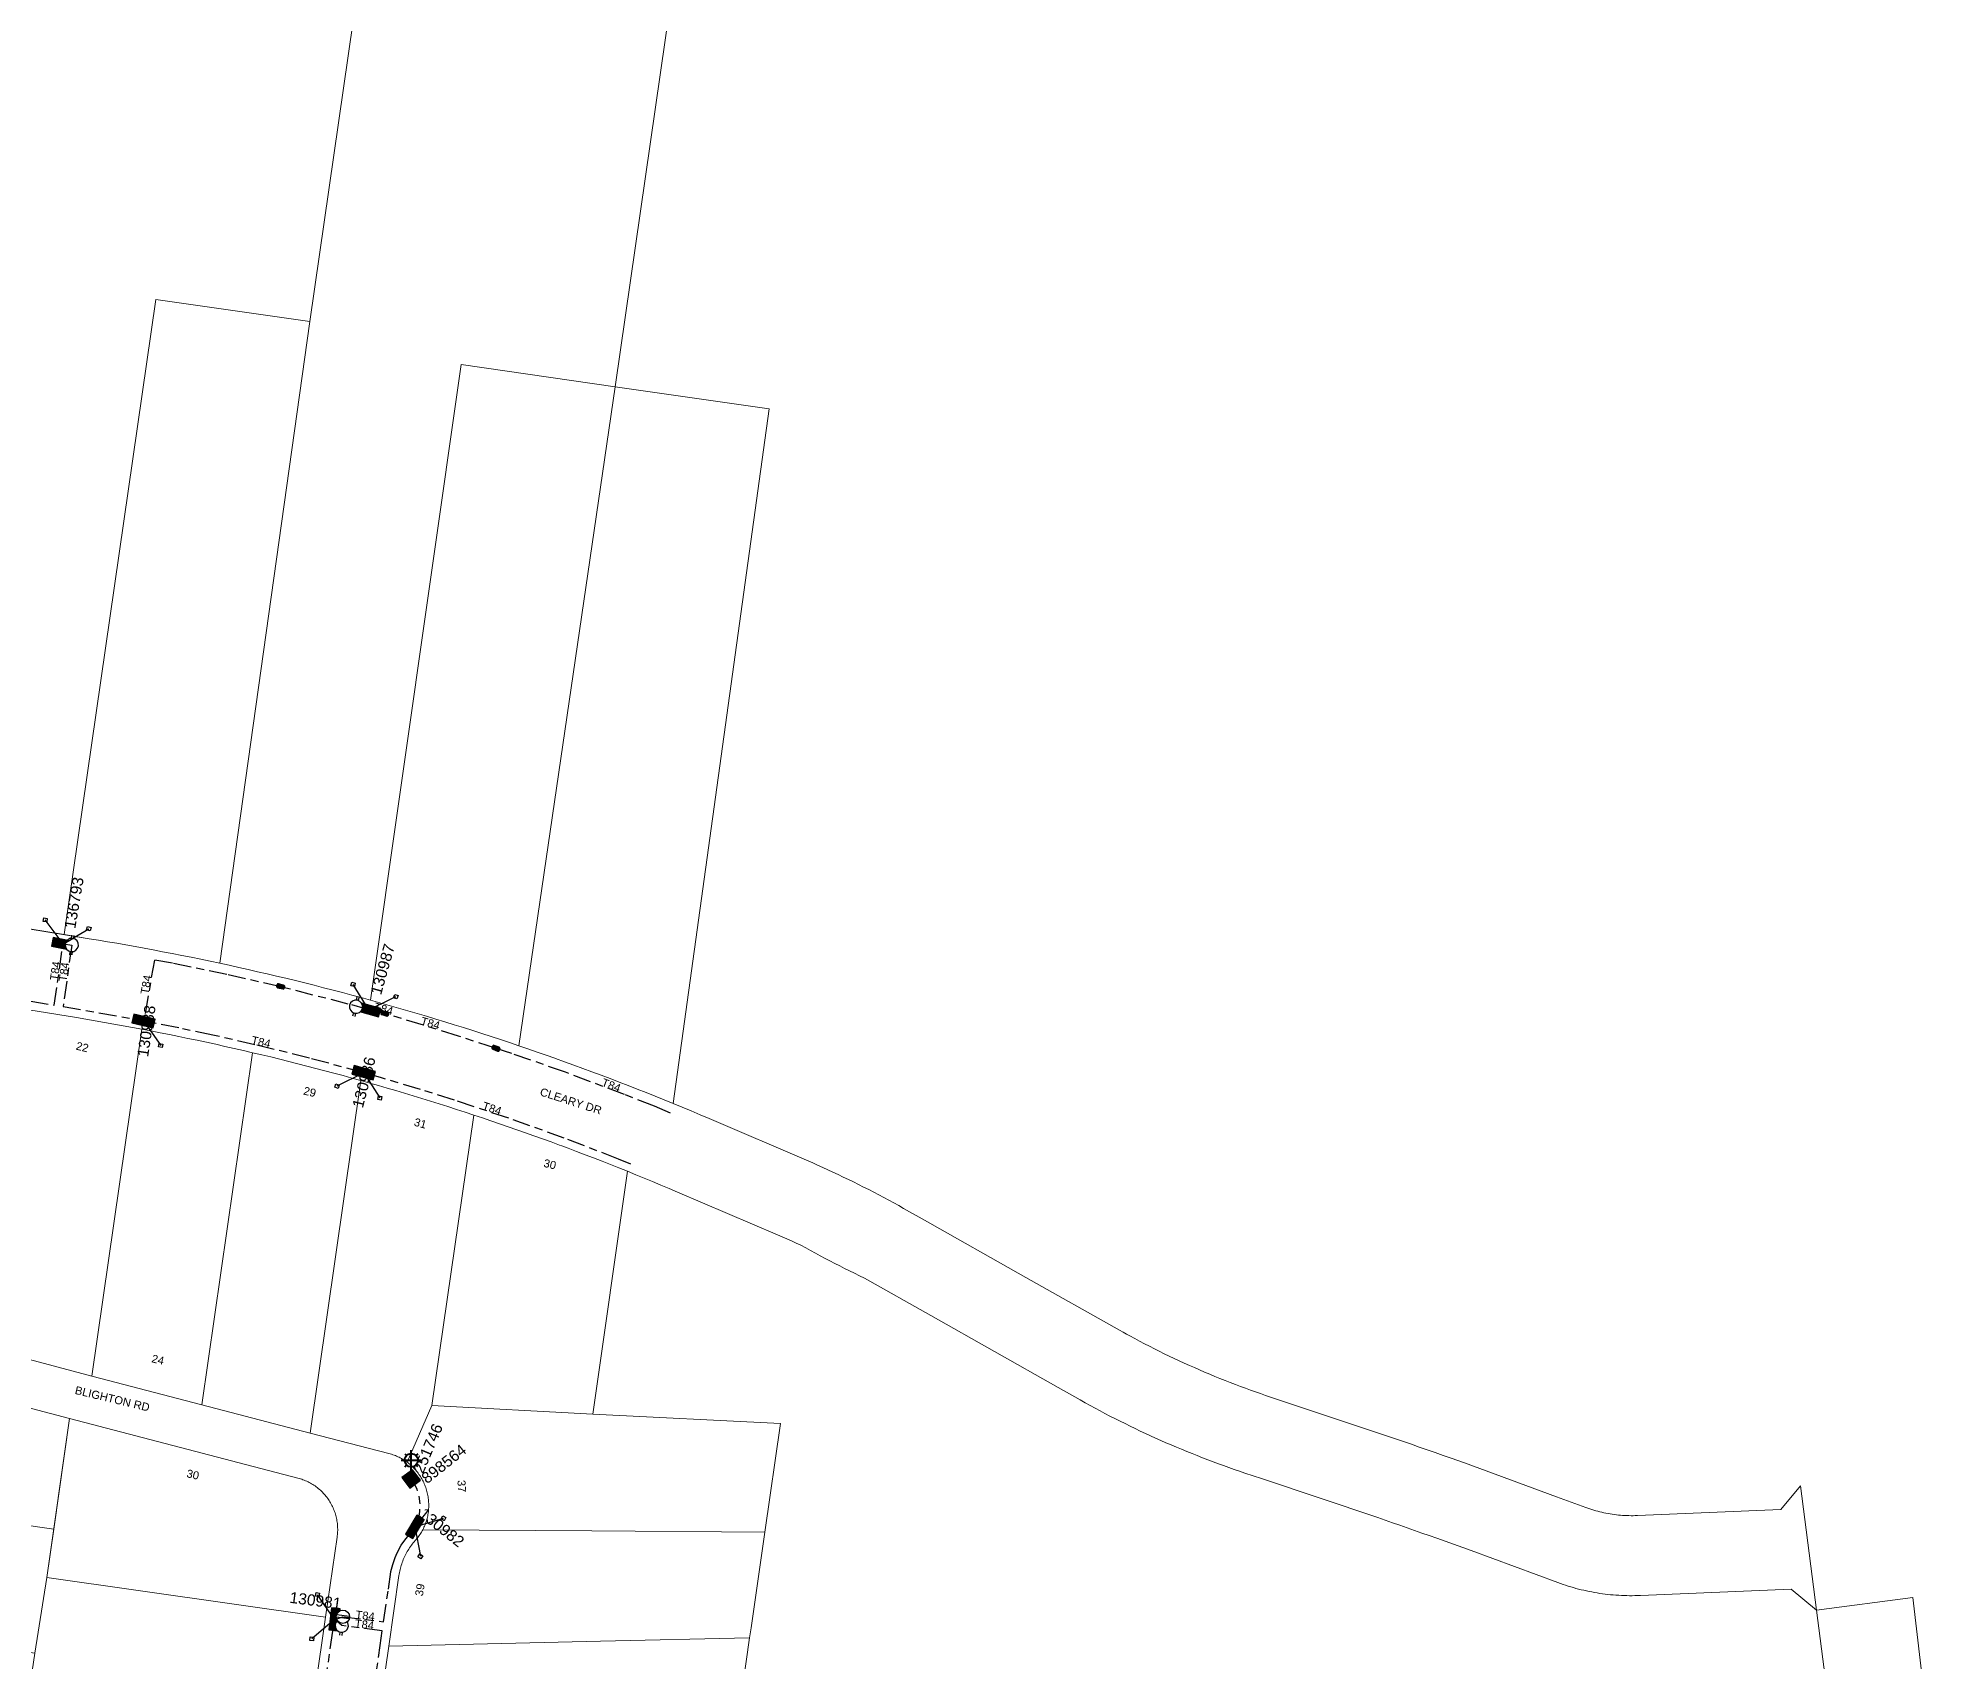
# Model space of a CAD drawing. Header units: metres. Extents: x 300152 to 302458, y 6282738 to 6284604.
# Drawn here: x 302028.2 to 302457.7, y 6283578.6 to 6283943.8 of the extents above; entities that cross this region are included whole.
import ezdxf
from ezdxf.enums import TextEntityAlignment as Align

# ---------------------------------------------------------------- set-up
doc = ezdxf.new("R2010")
doc.units = ezdxf.units.M
doc.linetypes.add('Cable Exist UG', pattern=[8.2, 4, -1.2, 1.8, -1.2])
doc.layers.get('0').update_dxf_attribs({"color": 6})
doc.layers.add('Cadastre Land Parcels_SP_EXT', color=9, linetype='Continuous', lineweight=5)
doc.layers.add('Cadastre Roads_SP_EXT', color=9, linetype='Continuous', lineweight=5)
for name, color, linetype in [('Equip_LV_EXT', 7, 'Continuous'), ('Equip_SP_SL_EXT', 7, 'Continuous'), ('Mains_LV_EXT', 7, 'Continuous'), ('Mains_LV_SL_EXT', 7, 'Continuous'), ('Services_SP_EXT', 7, 'Continuous'), ('SupportsUG_SP_LV_EXT', 7, 'Continuous'), ('SupportsUG_SP_LV_SL_EXT', 7, 'Continuous')]:
    doc.layers.add(name, color=color, linetype=linetype)
doc.styles.add('COLUMN_LABEL', font='arial.ttf')
doc.styles.add('iecARIAL', font='arial.ttf', dxfattribs={"height": 2})
doc.styles.add('POLE_LABEL', font='arial.ttf')
doc.styles.get("Standard").update_dxf_attribs({"font": 'arial.ttf'})

# ---------------------------------------------------------------- blocks, each defined once
blk = doc.blocks.new('COLUMN_EXT')
blk.add_hatch(color=256).paths.add_polyline_path([(-1.49, 1.48), (-1.49, -1.49), (1.48, -1.49), (1.48, 1.48)])
blk.add_lwpolyline([(-1.49, -1.49), (1.48, -1.49), (1.48, 1.48), (-1.49, 1.48)], close=True)
for tag, height, style, flags, p in [('STRUCTURE_PLANT_NUMBER', 0.2, 'POLE_LABEL', 9, (1.81, 0.03)), ('ASSET_NUM', 2.5, 'COLUMN_LABEL', 8, (2, 2)), ('STREET_CODE', 0.2, 'COLUMN_LABEL', 9, (1.81, -0.2))]:
    blk.add_attdef(tag, text='', height=height, dxfattribs=dict(style=style, flags=flags)).set_placement(p, align=Align.MIDDLE_LEFT)
at = {"flags": 1}
blk.add_attdef('Z', (1.81, -2.35), '', height=0.2, dxfattribs=at)
at = {"flags": 9}
for tag, p in [('COLUMN_TYPE', (1.81, -0.4)), ('OWNED_BY', (1.81, -0.6)), ('STATE', (1.81, -0.8)), ('USAGE', (1.81, -1)), ('STREETNAME', (1.81, -1.6)), ('SUBURB', (1.81, -1.8)), ('LEGEND', (1.81, -1.2)), ('LOCATION', (1.81, -1.4)), ('NOTES', (1.81, -2))]:
    blk.add_attdef(tag, text='', height=0.2, dxfattribs=at).set_placement(p, align=Align.MIDDLE_LEFT)
blk = doc.blocks.new('PILLAR_EXT')
blk.add_hatch(color=256).paths.add_polyline_path([(-2.475, 0.99), (-2.475, -0.99), (2.475, -0.99), (2.475, 0.99)])
blk.add_lwpolyline([(-2.475, -0.99), (2.475, -0.99), (2.475, 0.99), (-2.475, 0.99)], close=True)
at = {"style": 'iecARIAL', "flags": 8}
blk.add_attdef('ASSET_NUM', (1.5, 3.5), '', height=2.5, dxfattribs=at)
for tag, p, flags in [('OWNED_BY', (0, -0.2), 9), ('STATE', (0, -0.4), 9), ('SUPPORT_TYPE', (0, -0.6), 9), ('STREETNAME', (0, -1.8), 9), ('SUBURB', (0, -2), 1), ('USAGE', (0, -0.8), 9), ('LEGEND', (0, -1), 9), ('LOCATION', (0, -1.2), 9), ('NOTES', (0, -1.4), 9), ('PARENT', (0, -1.6), 9)]:
    blk.add_attdef(tag, p, '', height=0.2, dxfattribs=dict(flags=flags))
blk = doc.blocks.new('SL_LANTERN_EXT')
at = {"lineweight": 40}
for p, q in [((-1.46, 5.68), (-1.06, 5.28)), ((0, 1.97), (0, 6.47)), ((1.46, 5.68), (1.06, 5.28)), ((-2.25, 4.22), (2.25, 4.22)), ((-1.46, 2.76), (-1.06, 3.16)), ((0, 0), (0, 2.72)), ((1.46, 2.76), (1.06, 3.16))]:
    blk.add_line(p, q, dxfattribs=at)
blk.add_circle((0, 4.22), 1.5, dxfattribs=at)
at = {"style": 'iecARIAL', "flags": 8}
blk.add_attdef('ASSET_NUM', (1.5, 1.5), '', height=2.5, dxfattribs=at)
for tag, p, height, flags in [('OPERATING_VOLTAGE', (0.98, -1.65), 0.2, 9), ('ORIENTATION', (0.98, -1.85), 0.2, 9), ('OWNED_BY', (0.98, -2.05), 0.2, 9), ('STATE', (0.98, -2.25), 0.2, 9), ('CONSTRUCTED_VOLTAGE', (0.98, -0.65), 0.2, 9), ('CONTROL_TYPE', (0.98, -0.85), 0.2, 9), ('LANTERN_PURPOSE', (0.98, -1.05), 0.2, 9), ('LANTERN_TYPE', (0.98, -1.25), 0.2, 9), ('NO_PHASES', (0.98, -1.45), 0.2, 9), ('USAGE', (0.98, -2.45), 0.2, 9), ('CEXIST', (0.98, -2.65), 0.2, 9), ('CNEW', (0.98, -2.85), 0.2, 9), ('CNUMBER', (0.98, -3.05), 0.2, 9), ('CREMOVE', (0.98, -3.25), 0.2, 9), ('CREPLACE', (0.98, -3.45), 0.2, 9), ('LKINGHEIGHT', (0.98, -3.65), 0.2, 9), ('LBRACKET', (0.98, -3.85), 0.2, 9), ('LBRACKETVOCAB', (0.98, -4.05), 0.2, 9), ('LCATEGORY', (0.98, -4.25), 0.2, 9), ('LCHARGE1', (0.98, -4.45), 0.2, 9), ('LNUMBER', (2.18, -3.25), 2.5, 8), ('LCHARGE1PERCENT', (0.98, -4.65), 0.2, 9), ('LCHARGE2', (0.98, -4.85), 0.2, 9), ('LCHARGE2PERCENT', (0.98, -5.05), 0.2, 9), ('LCHARGE3', (0.98, -5.25), 0.2, 9), ('LCHARGE3PERCENT', (0.98, -5.45), 0.2, 9), ('LEXIST', (0.98, -5.65), 0.2, 9), ('LLAMP', (0.98, -5.85), 0.2, 9), ('LLAMPVOCAB', (0.98, -6.05), 0.2, 9), ('LMAST', (0.98, -6.25), 0.2, 9), ('LMASTVOCAB', (0.98, -6.45), 0.2, 9), ('LNEW', (0.98, -6.65), 0.2, 9), ('LANTNUMBER', (0.98, -6.85), 0.2, 9), ('LOUTREACH', (0.98, -7.25), 0.2, 9), ('LOUTREACHVOCAB', (0.98, -7.45), 0.2, 9), ('LRATECODE', (0.98, -7.65), 0.2, 9), ('LREMOVE', (0.98, -7.85), 0.2, 9), ('LREPLACE', (0.98, -8.05), 0.2, 9), ('LTYPE', (0.98, -8.25), 0.2, 9), ('LTYPEVOCAB', (0.98, -8.45), 0.2, 9), ('LEGEND', (0.98, -8.65), 0.2, 9), ('STREETNAME', (0.98, -9.25), 0.2, 9), ('SUBURB', (0.98, -9.45), 0.2, 1), ('LOCATION', (0.98, -8.85), 0.2, 9), ('NOTES', (0.98, -9.05), 0.2, 9)]:
    blk.add_attdef(tag, p, '', height=height, dxfattribs=dict(flags=flags))
blk = doc.blocks.new('CCP_EXT')
blk.add_wipeout([(0, 0.57), (0.57, 0), (0, -0.57), (-0.57, 0)])
blk.add_lwpolyline([(-0.57, 0), (0, 0.57), (0.57, 0), (0, -0.57), (-0.57, 0)])
at = {"flags": 1}
blk.add_attdef('Z', (0, 0), '', height=0.2, dxfattribs=at)
at = {"flags": 9}
for tag, p in [('CCP_TYPE', (0, 0)), ('CONSTRUCTED_VOLTAGE', (0, -0.2)), ('OPERATING_VOLTAGE', (0, -0.6)), ('ORIENTATION', (0, -0.8)), ('OWNED_BY', (0, -1)), ('STATE', (0, -1.8)), ('NO_PHASES', (0, -0.4)), ('USAGE', (0, -1.2)), ('LEGEND', (0, -1.4)), ('LIFE_SUPPORT', (0, -1.6)), ('NOTES', (0, -2))]:
    blk.add_attdef(tag, text='', height=0.2, dxfattribs=at).set_placement(p, align=Align.MIDDLE_LEFT)
blk = doc.blocks.new('LV_STJ_EXT')
h = blk.add_hatch(color=256)
edge = h.paths.add_edge_path()
edge.add_ellipse((-0.59, 0.13), major_axis=(0.226, 0.226), ratio=1, start_angle=45, end_angle=135)
edge.add_line((-0.91, 0.13), (-0.91, -0.13))
edge.add_ellipse((-0.59, -0.13), major_axis=(0.226, 0.226), ratio=1, start_angle=135, end_angle=225)
edge.add_line((-0.59, -0.45), (0.59, -0.45))
edge.add_ellipse((0.59, -0.13), major_axis=(-0.226, 0.226), ratio=1, start_angle=135, end_angle=225)
edge.add_line((0.91, -0.13), (0.91, 0.13))
edge.add_ellipse((0.59, 0.13), major_axis=(-0.226, 0.226), ratio=1, start_angle=225, end_angle=315)
edge.add_line((0.59, 0.45), (-0.59, 0.45))
blk.add_lwpolyline([(-0.91, 0.13), (-0.91, -0.13, 0.414214), (-0.59, -0.45), (0.59, -0.45, 0.414214), (0.91, -0.13), (0.91, 0.13, 0.414214), (0.59, 0.45), (-0.59, 0.45, 0.414214)], format="xyb", close=True)
at = {"flags": 1}
blk.add_attdef('Z', (0, 0), '', height=0.2, dxfattribs=at)
at = {"flags": 9}
for tag, p in [('ORIENTATION', (0, 0)), ('USAGE', (0, -0.2)), ('LEGEND', (0, -0.4)), ('NOTES', (0, -0.6))]:
    blk.add_attdef(tag, text='', height=0.2, dxfattribs=at).set_placement(p, align=Align.MIDDLE_LEFT)
blk = doc.blocks.new('LV_UG_LINKS_OPEN_EXT')
for p, q in [((-0.25, 1.47), (-0.25, 2.22)), ((0.25, 1.47), (0.25, 2.22)), ((-0.25, -1.47), (-0.25, -2.22)), ((0.25, -1.47), (0.25, -2.22))]:
    blk.add_line(p, q)
at = {"flags": 9}
for tag, p in [('ACTUAL_STATUS', (0, 0)), ('CONSTRUCTED_VOLTAGE', (0, -0.2)), ('OPERATING_VOLTAGE', (0, -0.6)), ('ORIENTATION', (0, -0.8)), ('STATE', (0, -1)), ('SWITCH_TYPE', (0, -1.2)), ('NO_PHASES', (0, -0.4)), ('USAGE', (0, -1.4)), ('NOTES', (0, -1.6))]:
    blk.add_attdef(tag, text='', height=0.2, dxfattribs=at).set_placement(p, align=Align.MIDDLE_LEFT)
at = {"flags": 1}
blk.add_attdef('Z', (0, 0), '', height=0.2, dxfattribs=at)
blk.add_wipeout([(-0.25, 1.47), (-0.43, 1.43), (-0.61, 1.36), (-0.77, 1.28), (-0.93, 1.17), (-1.07, 1.05), (-1.19, 0.9), (-1.29, 0.75), (-1.38, 0.58), (-1.44, 0.4), (-1.48, 0.22), (-1.49, 0.03), (-1.49, -0.16), (-1.45, -0.34), (-1.4, -0.52), (-1.32, -0.69), (-1.23, -0.85), (-1.11, -1), (-0.98, -1.13), (-0.83, -1.24), (-0.66, -1.34), (-0.49, -1.41), (-0.31, -1.46), (-0.13, -1.49), (0.06, -1.49), (0.25, -1.47), (0.43, -1.43), (0.61, -1.36), (0.77, -1.28), (0.93, -1.17), (1.07, -1.05), (1.19, -0.9), (1.29, -0.75), (1.38, -0.58), (1.44, -0.4), (1.48, -0.22), (1.49, -0.03), (1.49, 0.16), (1.45, 0.34), (1.4, 0.52), (1.32, 0.69), (1.23, 0.85), (1.11, 1), (0.98, 1.13), (0.83, 1.24), (0.66, 1.34), (0.49, 1.41), (0.31, 1.46), (0.13, 1.49), (-0.06, 1.49)])
blk.add_lwpolyline([(0, -1.49, 1), (0, 1.49, 1)], format="xyb", close=True)
blk = doc.blocks.new('LV_UG_LINKS_CLOSED_EXT')
blk.add_wipeout([(-1.06, 1.06), (-1.18, 0.92), (-1.29, 0.76), (-1.37, 0.59), (-1.43, 0.42), (-1.48, 0.23), (-1.49, 0.05), (-1.49, -0.14), (-1.46, -0.33), (-1.41, -0.51), (-1.33, -0.68), (-1.24, -0.84), (-1.12, -0.99), (-0.99, -1.12), (-0.84, -1.24), (-0.68, -1.33), (-0.51, -1.41), (-0.33, -1.46), (-0.14, -1.49), (0.05, -1.49), (0.23, -1.48), (0.42, -1.43), (0.59, -1.37), (0.76, -1.29), (0.92, -1.18), (1.06, -1.06), (1.18, -0.92), (1.29, -0.76), (1.37, -0.59), (1.43, -0.42), (1.48, -0.23), (1.49, -0.05), (1.49, 0.14), (1.46, 0.33), (1.41, 0.51), (1.33, 0.68), (1.24, 0.84), (1.12, 0.99), (0.99, 1.12), (0.84, 1.24), (0.68, 1.33), (0.51, 1.41), (0.33, 1.46), (0.14, 1.49), (-0.05, 1.49), (-0.23, 1.48), (-0.42, 1.43), (-0.59, 1.37), (-0.76, 1.29), (-0.92, 1.18)])
for p, q in [((-0.25, -1.48), (-0.25, 1.48)), ((0.25, -1.48), (0.25, 1.48))]:
    blk.add_line(p, q)
blk.add_circle((0, 0), 1.5)
at = {"flags": 9}
for tag, p in [('ACTUAL_STATUS', (0, 0)), ('CONSTRUCTED_VOLTAGE', (0, -0.2)), ('OPERATING_VOLTAGE', (0, -0.6)), ('ORIENTATION', (0, -0.8)), ('STATE', (0, -1)), ('SWITCH_TYPE', (0, -1.2)), ('NO_PHASES', (0, -0.4)), ('USAGE', (0, -1.4)), ('NOTES', (0, -1.6))]:
    blk.add_attdef(tag, text='', height=0.2, dxfattribs=at).set_placement(p, align=Align.MIDDLE_LEFT)
at = {"flags": 1}
blk.add_attdef('Z', (0, 0), '', height=0.2, dxfattribs=at)

msp = doc.modelspace()

# ---------------------------------------------------------------- linework, layer by layer
at = {"layer": 'Cadastre Land Parcels_SP_EXT', "linetype": 'Continuous'}
for points in [[(302128.27, 6284149.89), (302092.91, 6284155.48), (301998.63, 6284073.24), (302005.66, 6284070.83), (301980.48, 6283895.8), (302015.12, 6283890.8), (301994.61, 6283748.64), (302034.1, 6283742.19), (302054.71, 6283885.09), (302089.36, 6283880.09), (302128.27, 6284149.89)], [(302197.42, 6284138.94), (302128.27, 6284149.89), (302089.36, 6283880.09), (302069.06, 6283735.74), (302071.19, 6283735.28), (302073.33, 6283734.81), (302075.46, 6283734.34), (302077.58, 6283733.85), (302079.71, 6283733.36), (302081.83, 6283732.86), (302083.95, 6283732.36), (302086.07, 6283731.84), (302088.19, 6283731.32), (302090.31, 6283730.79), (302092.42, 6283730.25), (302094.54, 6283729.71), (302096.65, 6283729.15), (302098.75, 6283728.59), (302100.86, 6283728.02), (302102.97, 6283727.45), (302123.33, 6283870.43), (302157.97, 6283865.44), (302197.42, 6284138.94)], [(302089.36, 6283880.09), (302054.71, 6283885.09), (302034.1, 6283742.19), (302039.74, 6283741.27), (302041.8, 6283740.93), (302043.86, 6283740.58), (302045.91, 6283740.23), (302047.97, 6283739.87), (302050.02, 6283739.5), (302052.07, 6283739.12), (302054.09, 6283738.75), (302056.23, 6283738.34), (302058.37, 6283737.93), (302060.52, 6283737.51), (302062.65, 6283737.08), (302064.79, 6283736.64), (302066.93, 6283736.2), (302069.06, 6283735.74), (302089.36, 6283880.09)], [(302157.97, 6283865.44), (302123.33, 6283870.43), (302102.97, 6283727.45), (302105.07, 6283726.86), (302107.17, 6283726.27), (302109.27, 6283725.67), (302111.36, 6283725.07), (302113.45, 6283724.45), (302115.55, 6283723.83), (302117.64, 6283723.2), (302119.72, 6283722.56), (302121.8, 6283721.92), (302123.89, 6283721.27), (302125.97, 6283720.61), (302128.04, 6283719.94), (302130.12, 6283719.26), (302132.19, 6283718.58), (302134.26, 6283717.89), (302136.33, 6283717.19), (302157.97, 6283865.44)], [(302192.61, 6283860.44), (302157.97, 6283865.44), (302136.33, 6283717.19), (302138.39, 6283716.49), (302140.45, 6283715.78), (302142.51, 6283715.05), (302144.45, 6283714.37), (302144.57, 6283714.33), (302146.62, 6283713.59), (302148.67, 6283712.85), (302150.72, 6283712.1), (302152.77, 6283711.34), (302154.81, 6283710.58), (302156.85, 6283709.81), (302158.89, 6283709.02), (302160.92, 6283708.24), (302162.96, 6283707.44), (302164.98, 6283706.64), (302167.01, 6283705.83), (302169.03, 6283705.01), (302171.05, 6283704.19), (302192.61, 6283860.44)], [(302051.52, 6283720.91), (302049.46, 6283721.31), (302047.36, 6283721.69), (302045.26, 6283722.07), (302043.16, 6283722.44), (302041.05, 6283722.8), (302038.95, 6283723.16), (302036.84, 6283723.51), (302026.16, 6283725.25), (302015.29, 6283649.5), (302040.29, 6283642.87), (302051.52, 6283720.91)], [(302076.45, 6283715.63), (302074.39, 6283716.11), (302072.31, 6283716.59), (302070.24, 6283717.05), (302068.17, 6283717.51), (302066.09, 6283717.96), (302064.01, 6283718.41), (302061.93, 6283718.84), (302059.85, 6283719.27), (302057.77, 6283719.69), (302055.69, 6283720.11), (302053.6, 6283720.51), (302051.52, 6283720.91), (302040.29, 6283642.87), (302065.06, 6283636.42), (302076.45, 6283715.63)], [(302100.83, 6283709.35), (302098.81, 6283709.91), (302096.79, 6283710.47), (302094.76, 6283711.02), (302092.74, 6283711.56), (302090.71, 6283712.09), (302088.68, 6283712.62), (302086.64, 6283713.14), (302084.61, 6283713.65), (302082.57, 6283714.16), (302080.54, 6283714.66), (302078.5, 6283715.15), (302076.45, 6283715.63), (302065.06, 6283636.42), (302089.42, 6283630.07), (302100.83, 6283709.35)], [(302116.8, 6283636.24), (302126.19, 6283701.6), (302124.25, 6283702.23), (302122.31, 6283702.86), (302120.37, 6283703.49), (302118.43, 6283704.11), (302116.48, 6283704.72), (302114.53, 6283705.32), (302112.58, 6283705.91), (302110.63, 6283706.5), (302108.67, 6283707.09), (302106.71, 6283707.66), (302104.75, 6283708.23), (302102.79, 6283708.79), (302100.83, 6283709.35), (302089.42, 6283630.07), (302107.11, 6283625.46), (302107.4, 6283625.38), (302107.7, 6283625.29), (302107.99, 6283625.19), (302108.27, 6283625.09), (302108.56, 6283624.98), (302108.84, 6283624.86), (302109.11, 6283624.74), (302109.39, 6283624.61), (302109.65, 6283624.47), (302109.92, 6283624.33), (302110.18, 6283624.18), (302110.44, 6283624.02), (302110.7, 6283623.86), (302110.95, 6283623.69), (302111.19, 6283623.51), (302116.8, 6283636.24)], [(302160.75, 6283688.94), (302158.85, 6283689.7), (302156.95, 6283690.45), (302155.05, 6283691.2), (302153.14, 6283691.94), (302151.23, 6283692.67), (302149.32, 6283693.4), (302147.41, 6283694.12), (302145.99, 6283694.65), (302145.49, 6283694.84), (302143.57, 6283695.54), (302141.65, 6283696.24), (302139.73, 6283696.93), (302137.8, 6283697.62), (302135.87, 6283698.3), (302133.94, 6283698.97), (302132.01, 6283699.64), (302130.07, 6283700.3), (302128.13, 6283700.95), (302126.19, 6283701.6), (302116.8, 6283636.24), (302152.94, 6283634.34), (302160.75, 6283688.94)], [(302195.19, 6283632.22), (302152.94, 6283634.34), (302116.8, 6283636.24), (302111.19, 6283623.51), (302111.43, 6283623.33), (302111.66, 6283623.15), (302111.88, 6283622.96), (302112.1, 6283622.77), (302112.32, 6283622.57), (302112.53, 6283622.36), (302112.74, 6283622.16), (302112.94, 6283621.94), (302113.13, 6283621.72), (302113.32, 6283621.5), (302113.51, 6283621.27), (302113.69, 6283621.03), (302113.87, 6283620.78), (302114.05, 6283620.53), (302114.21, 6283620.27), (302114.37, 6283620.01), (302114.53, 6283619.75), (302114.67, 6283619.48), (302114.81, 6283619.21), (302114.94, 6283618.93), (302115.07, 6283618.65), (302115.19, 6283618.37), (302115.3, 6283618.09), (302115.4, 6283617.8), (302115.5, 6283617.51), (302115.59, 6283617.22), (302115.67, 6283616.93), (302115.75, 6283616.63), (302115.81, 6283616.33), (302115.87, 6283616.03), (302115.92, 6283615.73), (302115.97, 6283615.43), (302116, 6283615.13), (302116.03, 6283614.82), (302116.05, 6283614.52), (302116.07, 6283614.21), (302116.07, 6283613.91), (302116.07, 6283613.6), (302116.06, 6283613.3), (302116.04, 6283612.99), (302116.01, 6283612.69), (302115.98, 6283612.38), (302115.94, 6283612.08), (302115.89, 6283611.78), (302115.83, 6283611.48), (302115.77, 6283611.18), (302115.7, 6283610.88), (302115.62, 6283610.59), (302115.53, 6283610.3), (302115.44, 6283610), (302115.33, 6283609.72), (302115.23, 6283609.43), (302115.11, 6283609.15), (302114.99, 6283608.87), (302114.86, 6283608.59), (302114.72, 6283608.32), (302152.76, 6283608.06), (302191.67, 6283607.79), (302195.19, 6283632.22)], [(302095.46, 6283606.63), (302095.5, 6283606.94), (302095.53, 6283607.24), (302095.56, 6283607.55), (302095.58, 6283607.86), (302095.59, 6283608.17), (302095.59, 6283608.47), (302095.58, 6283608.78), (302095.57, 6283609.09), (302095.55, 6283609.39), (302095.52, 6283609.7), (302095.48, 6283610), (302095.43, 6283610.31), (302095.38, 6283610.61), (302095.32, 6283610.91), (302095.25, 6283611.21), (302095.18, 6283611.51), (302095.09, 6283611.8), (302095, 6283612.1), (302094.9, 6283612.39), (302094.79, 6283612.68), (302094.68, 6283612.96), (302094.56, 6283613.24), (302094.43, 6283613.52), (302094.3, 6283613.8), (302094.15, 6283614.07), (302094, 6283614.34), (302093.85, 6283614.6), (302093.68, 6283614.86), (302093.51, 6283615.12), (302093.34, 6283615.37), (302093.15, 6283615.62), (302092.96, 6283615.86), (302092.77, 6283616.1), (302092.57, 6283616.33), (302092.36, 6283616.55), (302092.15, 6283616.78), (302091.93, 6283616.99), (302091.71, 6283617.2), (302091.48, 6283617.4), (302091.24, 6283617.6), (302091, 6283617.8), (302090.76, 6283617.98), (302090.51, 6283618.16), (302090.25, 6283618.33), (302090, 6283618.5), (302089.73, 6283618.66), (302089.47, 6283618.81), (302089.2, 6283618.96), (302088.92, 6283619.1), (302088.65, 6283619.23), (302088.36, 6283619.35), (302088.08, 6283619.47), (302087.79, 6283619.58), (302087.5, 6283619.68), (302087.21, 6283619.78), (302086.92, 6283619.86), (302086.62, 6283619.95), (302035.31, 6283633.32), (302030.16, 6283597.58), (302092.87, 6283588.62), (302095.46, 6283606.63)], [(302030.16, 6283597.58), (302031.73, 6283608.47), (301962.5, 6283618.43), (301960.4, 6283604.75), (301958.29, 6283590.39), (302027.45, 6283580.57), (302030.16, 6283597.58)], [(302154.7, 6283583.23), (302188.24, 6283584.03), (302188.56, 6283586.22), (302191.67, 6283607.79), (302152.76, 6283608.06), (302114.72, 6283608.32), (302114.58, 6283608.06), (302114.43, 6283607.8), (302114.27, 6283607.54), (302114.11, 6283607.29), (302113.95, 6283607.04), (302113.77, 6283606.79), (302113.59, 6283606.55), (302113.41, 6283606.32), (302113.22, 6283606.09), (302113.02, 6283605.86), (302112.8, 6283605.61), (302112.58, 6283605.35), (302112.37, 6283605.08), (302112.17, 6283604.81), (302111.97, 6283604.54), (302111.78, 6283604.26), (302111.59, 6283603.98), (302111.41, 6283603.69), (302111.24, 6283603.4), (302111.07, 6283603.11), (302110.91, 6283602.81), (302110.76, 6283602.51), (302110.62, 6283602.2), (302110.48, 6283601.9), (302110.34, 6283601.59), (302110.22, 6283601.27), (302110.1, 6283600.95), (302109.99, 6283600.64), (302109.89, 6283600.31), (302109.79, 6283599.99), (302109.7, 6283599.66), (302109.62, 6283599.34), (302109.54, 6283599.01), (302109.48, 6283598.67), (302109.42, 6283598.34), (302109.37, 6283598.01), (302107.07, 6283582.1), (302154.7, 6283583.23)], [(302092.87, 6283588.62), (302030.16, 6283597.58), (302027.45, 6283580.57), (302025.36, 6283566.36), (302088.36, 6283557.34), (302092.87, 6283588.62)], [(302121.71, 6283552.18), (302153.83, 6283560.68), (302156.4, 6283561.35), (302186.09, 6283569.07), (302188.24, 6283584.03), (302154.7, 6283583.23), (302107.07, 6283582.1), (302102.01, 6283546.96), (302121.71, 6283552.18)]]:
    msp.add_lwpolyline(points, close=True, dxfattribs=at)
msp.add_lwpolyline([(301962.5, 6283618.43), (302031.73, 6283608.47), (302035.31, 6283633.32), (302035.31, 6283633.32), (301980.22, 6283647.82)], dxfattribs=at)
at = {"layer": 'Cadastre Roads_SP_EXT', "linetype": 'Continuous'}
msp.add_lwpolyline([(302457.69, 6283525.82), (302449.8, 6283593.09), (302428.17, 6283590.24), (302433.17, 6283551.37)], dxfattribs=at)
at = {"layer": 'Mains_LV_EXT', "linetype": 'Cable Exist UG'}
for points in [[(302082.83, 6283730.43), (302070.64, 6283733.23), (302058.41, 6283735.77), (302054.37, 6283736.47), (302051.97, 6283722.75)], [(302131.1, 6283716.63), (302122.74, 6283719.37), (302106.18, 6283724.47)], [(302170.47, 6283702.05), (302166.81, 6283703.57), (302160.11, 6283706.22), (302146.8, 6283711.22), (302134.78, 6283715.43), (302131.23, 6283716.59)]]:
    msp.add_lwpolyline(points, dxfattribs=at)
at = {"layer": 'Mains_LV_SL_EXT', "linetype": 'Cable Exist UG'}
msp.add_lwpolyline([(302113.01, 6283609.1, 0.294414), (302112, 6283619.89)], format="xyb", dxfattribs=at)

# ---------------------------------------------------------------- block references
at = {"layer": 'Equip_LV_EXT'}
for p, rotation in [((302082.76, 6283730.54), 345.7381274318848), ((302106.18, 6283724.47), 344.4345732272258), ((302131.18, 6283716.64), 337.9529257830862)]:
    msp.add_blockref('LV_STJ_EXT', p, dxfattribs=dict(at, rotation=rotation))
at = {"layer": 'Equip_SP_SL_EXT'}
ref = msp.add_blockref('SL_LANTERN_EXT', (302112.13, 6283619.74), dxfattribs=at)
ref.add_attrib('ASSET_NUM', '251746', dxfattribs={"layer": '0', "height": 2.5, "rotation": 67.1139, "style": 'iecARIAL'}).set_placement((302113.63, 6283621.24), align=Align.MIDDLE_LEFT)
at = {"layer": 'SupportsUG_SP_LV_EXT'}
ref = msp.add_blockref('PILLAR_EXT', (302033.84, 6283740.09), dxfattribs=dict(at, rotation=348.5986610832851))
ref.add_attrib('ASSET_NUM', '136793', dxfattribs={"layer": '0', "height": 2.5, "rotation": 80.4457, "style": 'iecARIAL'}).set_placement((302035.34, 6283743.59), align=Align.MIDDLE_LEFT)
ref = msp.add_blockref('PILLAR_EXT', (302102.63, 6283725.29), dxfattribs=dict(at, rotation=344.0765552174024))
ref.add_attrib('ASSET_NUM', '130987', dxfattribs={"layer": '0', "height": 2.5, "rotation": 74.2826, "style": 'iecARIAL'}).set_placement((302104.13, 6283728.79), align=Align.MIDDLE_LEFT)
ref = msp.add_blockref('PILLAR_EXT', (302051.93, 6283722.76), dxfattribs=dict(at, rotation=166.9864320263072))
ref.add_attrib('ASSET_NUM', '130988', dxfattribs={"layer": '0', "height": 2.5, "rotation": 81.5525, "style": 'iecARIAL'}).set_placement((302053.43, 6283726.26), align=Align.MIDDLE_RIGHT)
ref = msp.add_blockref('PILLAR_EXT', (302101.45, 6283711.11), dxfattribs=dict(at, rotation=164.5812427945022))
ref.add_attrib('ASSET_NUM', '130986', dxfattribs={"layer": '0', "height": 2.5, "rotation": 75.4672, "style": 'iecARIAL'}).set_placement((302102.95, 6283714.61), align=Align.MIDDLE_RIGHT)
ref = msp.add_blockref('PILLAR_EXT', (302112.94, 6283608.96), dxfattribs=dict(at, rotation=238.7364455537816))
ref.add_attrib('ASSET_NUM', '130982', dxfattribs={"layer": '0', "height": 2.5, "rotation": 321.4475, "style": 'iecARIAL'}).set_placement((302114.44, 6283612.46), align=Align.MIDDLE_LEFT)
ref = msp.add_blockref('PILLAR_EXT', (302094.89, 6283588.16), dxfattribs=dict(at, rotation=82.69588638094169))
ref.add_attrib('ASSET_NUM', '130981', dxfattribs={"layer": '0', "height": 2.5, "rotation": 352.6959, "style": 'iecARIAL'}).set_placement((302096.39, 6283591.66), align=Align.MIDDLE_RIGHT)
at = {"layer": 'SupportsUG_SP_LV_SL_EXT'}
ref = msp.add_blockref('COLUMN_EXT', (302112.13, 6283619.74), dxfattribs=dict(at, rotation=306.7846671258007))
ref.add_attrib('ASSET_NUM', '898564', dxfattribs={"layer": '0', "height": 2.5, "rotation": 38.5037, "style": 'COLUMN_LABEL'}).set_placement((302114.13, 6283620.49), align=Align.TOP_LEFT)

# ---------------------------------------------------------------- texts
at = {"layer": 'Cadastre Land Parcels_SP_EXT'}
for s, rotation, p in [('22', 346.2748, (302036.6, 6283716.36)), ('29', 346.8727, (302087.75, 6283706.25)), ('31', 344.6283, (302112.6, 6283699.25)), ('30', 346.5974, (302141.76, 6283689.99)), ('24', 346.6854, (302053.6, 6283646.02)), ('30', 346.686, (302061.47, 6283620.18)), ('37', 273.8482, (302122.51, 6283619.44)), ('39', 80.789, (302114.73, 6283593.27))]:
    msp.add_text(s, height=1.8, rotation=rotation, dxfattribs=at).set_placement(p)
at = {"layer": 'Cadastre Roads_SP_EXT'}
for s, rotation, p in [('CLEARY DR', 342.3396, (302140.91, 6283706.07)), ('BLIGHTON RD', 346.5043, (302036.36, 6283638.91))]:
    msp.add_text(s, height=1.8, rotation=rotation, dxfattribs=at).set_placement(p)
at = {"layer": 'Mains_LV_EXT'}
for rotation, p in [(80.0523, (302053, 6283728.65)), (344.4348, (302114.12, 6283721.97)), (344.4348, (302114.12, 6283721.97)), (347.2212, (302076.04, 6283717.65)), (339.4016, (302154.76, 6283708.23)), (341.5414, (302127.96, 6283702.92))]:
    msp.add_text('T84', height=1.8, rotation=rotation, dxfattribs=at).set_placement(p)

# ---------------------------------------------------------------- next in the draw order: block references
at = {"layer": 'Services_SP_EXT'}
for p, rotation in [((302029.82, 6283745.49), 306.598661256935), ((302039.63, 6283743.52), 210.5986611160539), ((302099.06, 6283730.99), 302.076555032404), ((302108.67, 6283728.24), 206.0765548057457), ((302055.79, 6283717.25), 124.9864318861306), ((302095.43, 6283708.1), 26.58124309966085), ((302105.07, 6283705.44), 122.5812429534583), ((302119.39, 6283610.9), 196.7364455202915), ((302114.2, 6283602.35), 100.7364455852149), ((302091.06, 6283593.7), 304.6958862504563), ((302089.79, 6283583.78), 40.69588626262122)]:
    msp.add_blockref('CCP_EXT', p, dxfattribs=dict(at, rotation=rotation))

# ---------------------------------------------------------------- next in the draw order: linework, layer by layer
at = {"layer": 'Cadastre Roads_SP_EXT', "linetype": 'Continuous'}
for points in [[(302026.16, 6283725.25), (302036.84, 6283723.51), (302038.95, 6283723.16), (302041.05, 6283722.8), (302043.16, 6283722.44), (302045.26, 6283722.07), (302047.36, 6283721.69), (302049.46, 6283721.31), (302051.52, 6283720.91), (302053.6, 6283720.51), (302055.69, 6283720.11), (302057.77, 6283719.69), (302059.85, 6283719.27), (302061.93, 6283718.84), (302064.01, 6283718.41), (302066.09, 6283717.96), (302068.17, 6283717.51), (302070.24, 6283717.05), (302072.31, 6283716.59), (302074.39, 6283716.11), (302076.45, 6283715.63), (302078.5, 6283715.15), (302080.54, 6283714.66), (302082.57, 6283714.16), (302084.61, 6283713.65), (302086.64, 6283713.14), (302088.68, 6283712.62), (302090.71, 6283712.09), (302092.74, 6283711.56), (302094.76, 6283711.02), (302096.79, 6283710.47), (302098.81, 6283709.91), (302100.83, 6283709.35), (302102.79, 6283708.79), (302104.75, 6283708.23), (302106.71, 6283707.66), (302108.67, 6283707.09), (302110.63, 6283706.5), (302112.58, 6283705.91), (302114.53, 6283705.32), (302116.48, 6283704.72), (302118.43, 6283704.11), (302120.37, 6283703.49), (302122.31, 6283702.86), (302124.25, 6283702.23), (302126.19, 6283701.6), (302128.13, 6283700.95), (302130.07, 6283700.3), (302132.01, 6283699.64), (302133.94, 6283698.97), (302135.87, 6283698.3), (302137.8, 6283697.62), (302139.73, 6283696.93), (302141.65, 6283696.24), (302143.57, 6283695.54), (302145.49, 6283694.84), (302145.99, 6283694.65), (302147.41, 6283694.12), (302149.32, 6283693.4), (302151.23, 6283692.67), (302153.14, 6283691.94), (302155.05, 6283691.2), (302156.95, 6283690.45), (302158.85, 6283689.7), (302160.75, 6283688.94), (302162.63, 6283688.18), (302164.52, 6283687.41), (302166.4, 6283686.63), (302168.28, 6283685.85), (302170.15, 6283685.06), (302172.02, 6283684.26), (302194.47, 6283674.67), (302195.53, 6283674.22), (302196.59, 6283673.75), (302197.64, 6283673.29), (302198.69, 6283672.81), (302199.74, 6283672.33), (302200.88, 6283671.73), (302201.95, 6283671.13), (302203.03, 6283670.53), (302204.12, 6283669.94), (302205.21, 6283669.36), (302206.3, 6283668.78), (302207.39, 6283668.21), (302208.49, 6283667.65), (302209.59, 6283667.09), (302210.7, 6283666.54), (302211.81, 6283666), (302212.92, 6283665.46), (302214.04, 6283664.93), (302228.98, 6283656.49), (302257.62, 6283640.32), (302262.58, 6283637.52), (302263.69, 6283636.9), (302264.8, 6283636.29), (302265.91, 6283635.68), (302267.03, 6283635.08), (302268.15, 6283634.49), (302269.27, 6283633.9), (302270.39, 6283633.32), (302271.53, 6283632.75), (302272.66, 6283632.18), (302273.8, 6283631.62), (302274.94, 6283631.07), (302276.09, 6283630.52), (302277.24, 6283629.99), (302278.39, 6283629.46), (302279.54, 6283628.93), (302280.7, 6283628.41), (302281.86, 6283627.9), (302283.03, 6283627.4), (302284.2, 6283626.9), (302285.37, 6283626.41), (302286.54, 6283625.93), (302287.72, 6283625.45), (302288.9, 6283624.98), (302290.08, 6283624.52), (302291.26, 6283624.07), (302292.45, 6283623.62), (302293.64, 6283623.18), (302294.83, 6283622.74), (302296.03, 6283622.32), (302297.23, 6283621.9), (302298.43, 6283621.49), (302299.63, 6283621.08), (302303.33, 6283619.85), (302329.52, 6283611.1), (302331.17, 6283610.5), (302332.82, 6283609.9), (302334.46, 6283609.31), (302336.12, 6283608.73), (302337.77, 6283608.15), (302339.43, 6283607.58), (302341.08, 6283607.01), (302342.74, 6283606.45), (302350.47, 6283603.61), (302370.01, 6283596.42), (302370.58, 6283596.22), (302371.16, 6283596.02), (302371.74, 6283595.83), (302372.32, 6283595.64), (302372.9, 6283595.46), (302373.48, 6283595.3), (302374.07, 6283595.13), (302374.66, 6283594.98), (302375.25, 6283594.83), (302375.84, 6283594.69), (302376.43, 6283594.56), (302377.03, 6283594.43), (302377.63, 6283594.32), (302378.23, 6283594.21), (302378.83, 6283594.11), (302379.43, 6283594.01), (302380.03, 6283593.92), (302380.64, 6283593.85), (302381.24, 6283593.78), (302381.85, 6283593.71), (302382.45, 6283593.65), (302383.06, 6283593.61), (302383.67, 6283593.57), (302384.27, 6283593.53), (302384.88, 6283593.51), (302385.49, 6283593.49), (302386.1, 6283593.48), (302386.71, 6283593.48), (302387.32, 6283593.49), (302387.75, 6283593.49), (302388.18, 6283593.51), (302388.61, 6283593.52), (302422.45, 6283594.98), (302428.17, 6283590.24), (302424.58, 6283618.17), (302420.11, 6283612.89), (302387.88, 6283611.51), (302387.41, 6283611.49), (302386.93, 6283611.48), (302386.93, 6283611.48), (302386.46, 6283611.48), (302385.98, 6283611.49), (302385.51, 6283611.5), (302385.04, 6283611.52), (302384.56, 6283611.55), (302384.09, 6283611.59), (302383.62, 6283611.63), (302383.15, 6283611.68), (302382.68, 6283611.74), (302382.21, 6283611.81), (302381.74, 6283611.88), (302381.28, 6283611.96), (302380.81, 6283612.05), (302380.35, 6283612.14), (302379.88, 6283612.24), (302379.42, 6283612.35), (302378.96, 6283612.47), (302378.51, 6283612.59), (302378.05, 6283612.73), (302377.6, 6283612.87), (302377.15, 6283613.01), (302376.7, 6283613.16), (302376.26, 6283613.32), (302369.66, 6283615.75), (302348.99, 6283623.35), (302347.49, 6283623.9), (302345.98, 6283624.45), (302344.19, 6283625.05), (302342.4, 6283625.66), (302340.62, 6283626.28), (302338.83, 6283626.91), (302337.05, 6283627.54), (302335.27, 6283628.17), (302321.6, 6283632.74), (302305.38, 6283638.15), (302304.25, 6283638.54), (302303.11, 6283638.93), (302301.98, 6283639.33), (302300.85, 6283639.73), (302299.72, 6283640.14), (302298.6, 6283640.56), (302297.48, 6283640.98), (302296.31, 6283641.43), (302295.16, 6283641.89), (302294, 6283642.35), (302292.85, 6283642.82), (302291.7, 6283643.3), (302290.55, 6283643.78), (302289.41, 6283644.28), (302288.26, 6283644.78), (302287.13, 6283645.28), (302285.99, 6283645.8), (302284.86, 6283646.32), (302283.74, 6283646.85), (302282.61, 6283647.38), (302281.49, 6283647.92), (302280.37, 6283648.47), (302279.26, 6283649.03), (302278.15, 6283649.59), (302277.04, 6283650.16), (302275.94, 6283650.74), (302274.84, 6283651.33), (302273.75, 6283651.92), (302272.97, 6283652.34), (302272.21, 6283652.77), (302271.44, 6283653.2), (302250.36, 6283665.07), (302227.01, 6283678.26), (302222.87, 6283680.6), (302221.76, 6283681.22), (302220.64, 6283681.84), (302219.52, 6283682.45), (302218.4, 6283683.05), (302217.27, 6283683.65), (302216.14, 6283684.24), (302215.01, 6283684.83), (302213.87, 6283685.4), (302212.73, 6283685.98), (302211.59, 6283686.54), (302210.44, 6283687.1), (302209.29, 6283687.65), (302208.14, 6283688.19), (302206.98, 6283688.73), (302205.82, 6283689.26), (302204.66, 6283689.79), (302203.49, 6283690.3), (302202.48, 6283690.83), (302201.55, 6283691.23), (302179.1, 6283700.82), (302177.09, 6283701.67), (302175.08, 6283702.52), (302173.07, 6283703.36), (302171.05, 6283704.19), (302169.03, 6283705.01), (302167.01, 6283705.83), (302164.98, 6283706.64), (302162.96, 6283707.44), (302160.92, 6283708.24), (302158.89, 6283709.02), (302156.85, 6283709.81), (302154.81, 6283710.58), (302152.77, 6283711.34), (302150.72, 6283712.1), (302148.67, 6283712.85), (302146.62, 6283713.59), (302144.57, 6283714.33), (302144.45, 6283714.37), (302142.51, 6283715.05), (302140.45, 6283715.78), (302138.39, 6283716.49), (302136.33, 6283717.19), (302134.26, 6283717.89), (302132.19, 6283718.58), (302130.12, 6283719.26), (302128.04, 6283719.94), (302125.97, 6283720.61), (302123.89, 6283721.27), (302121.8, 6283721.92), (302119.72, 6283722.56), (302117.64, 6283723.2), (302115.55, 6283723.83), (302113.45, 6283724.45), (302111.36, 6283725.07), (302109.27, 6283725.67), (302107.17, 6283726.27), (302105.07, 6283726.86), (302102.97, 6283727.45), (302100.86, 6283728.02), (302098.75, 6283728.59), (302096.65, 6283729.15), (302094.54, 6283729.71), (302092.42, 6283730.25), (302090.31, 6283730.79), (302088.19, 6283731.32), (302086.07, 6283731.84), (302083.95, 6283732.36), (302081.83, 6283732.86), (302079.71, 6283733.36), (302077.58, 6283733.85), (302075.46, 6283734.34), (302073.33, 6283734.81), (302071.19, 6283735.28), (302069.06, 6283735.74), (302066.93, 6283736.2), (302064.79, 6283736.64), (302062.65, 6283737.08), (302060.52, 6283737.51), (302058.37, 6283737.93), (302056.23, 6283738.34), (302054.09, 6283738.75), (302052.07, 6283739.12), (302050.02, 6283739.5), (302047.97, 6283739.87), (302045.91, 6283740.23), (302043.86, 6283740.58), (302041.8, 6283740.93), (302039.74, 6283741.27), (301960.12, 6283754.27)], [(301980.22, 6283647.82), (302035.31, 6283633.32), (302086.62, 6283619.95), (302086.92, 6283619.86), (302087.21, 6283619.78), (302087.5, 6283619.68), (302087.79, 6283619.58), (302088.08, 6283619.47), (302088.36, 6283619.35), (302088.65, 6283619.23), (302088.92, 6283619.1), (302089.2, 6283618.96), (302089.47, 6283618.81), (302089.73, 6283618.66), (302090, 6283618.5), (302090.25, 6283618.33), (302090.51, 6283618.16), (302090.76, 6283617.98), (302091, 6283617.8), (302091.24, 6283617.6), (302091.48, 6283617.4), (302091.71, 6283617.2), (302091.93, 6283616.99), (302092.15, 6283616.78), (302092.36, 6283616.55), (302092.57, 6283616.33), (302092.77, 6283616.1), (302092.96, 6283615.86), (302093.15, 6283615.62), (302093.34, 6283615.37), (302093.51, 6283615.12), (302093.68, 6283614.86), (302093.85, 6283614.6), (302094, 6283614.34), (302094.15, 6283614.07), (302094.3, 6283613.8), (302094.43, 6283613.52), (302094.56, 6283613.24), (302094.68, 6283612.96), (302094.79, 6283612.68), (302094.9, 6283612.39), (302095, 6283612.1), (302095.09, 6283611.8), (302095.18, 6283611.51), (302095.25, 6283611.21), (302095.32, 6283610.91), (302095.38, 6283610.61), (302095.43, 6283610.31), (302095.48, 6283610), (302095.52, 6283609.7), (302095.55, 6283609.39), (302095.57, 6283609.09), (302095.58, 6283608.78), (302095.59, 6283608.47), (302095.59, 6283608.17), (302095.58, 6283607.86), (302095.56, 6283607.55), (302095.53, 6283607.24), (302095.5, 6283606.94), (302095.46, 6283606.63), (302092.87, 6283588.62), (302088.36, 6283557.34)], [(302102.01, 6283546.96), (302107.07, 6283582.1), (302109.37, 6283598.01), (302109.42, 6283598.34), (302109.48, 6283598.67), (302109.54, 6283599.01), (302109.62, 6283599.34), (302109.7, 6283599.66), (302109.79, 6283599.99), (302109.89, 6283600.31), (302109.99, 6283600.64), (302110.1, 6283600.95), (302110.22, 6283601.27), (302110.34, 6283601.59), (302110.48, 6283601.9), (302110.62, 6283602.2), (302110.76, 6283602.51), (302110.91, 6283602.81), (302111.07, 6283603.11), (302111.24, 6283603.4), (302111.41, 6283603.69), (302111.59, 6283603.98), (302111.78, 6283604.26), (302111.97, 6283604.54), (302112.17, 6283604.81), (302112.37, 6283605.08), (302112.58, 6283605.35), (302112.8, 6283605.61), (302113.02, 6283605.86), (302113.22, 6283606.09), (302113.41, 6283606.32), (302113.59, 6283606.55), (302113.77, 6283606.79), (302113.95, 6283607.04), (302114.11, 6283607.29), (302114.27, 6283607.54), (302114.43, 6283607.8), (302114.58, 6283608.06), (302114.72, 6283608.32), (302114.86, 6283608.59), (302114.99, 6283608.87), (302115.11, 6283609.15), (302115.23, 6283609.43), (302115.33, 6283609.72), (302115.44, 6283610), (302115.53, 6283610.3), (302115.62, 6283610.59), (302115.7, 6283610.88), (302115.77, 6283611.18), (302115.83, 6283611.48), (302115.89, 6283611.78), (302115.94, 6283612.08), (302115.98, 6283612.38), (302116.01, 6283612.69), (302116.04, 6283612.99), (302116.06, 6283613.3), (302116.07, 6283613.6), (302116.07, 6283613.91), (302116.07, 6283614.21), (302116.05, 6283614.52), (302116.03, 6283614.82), (302116, 6283615.13), (302115.97, 6283615.43), (302115.92, 6283615.73), (302115.87, 6283616.03), (302115.81, 6283616.33), (302115.75, 6283616.63), (302115.67, 6283616.93), (302115.59, 6283617.22), (302115.5, 6283617.51), (302115.4, 6283617.8), (302115.3, 6283618.09), (302115.19, 6283618.37), (302115.07, 6283618.65), (302114.94, 6283618.93), (302114.81, 6283619.21), (302114.67, 6283619.48), (302114.53, 6283619.75), (302114.37, 6283620.01), (302114.21, 6283620.27), (302114.05, 6283620.53), (302113.87, 6283620.78), (302113.69, 6283621.03), (302113.51, 6283621.27), (302113.32, 6283621.5), (302113.13, 6283621.72), (302112.94, 6283621.94), (302112.74, 6283622.16), (302112.53, 6283622.36), (302112.32, 6283622.57), (302112.1, 6283622.77), (302111.88, 6283622.96), (302111.66, 6283623.15), (302111.43, 6283623.33), (302111.19, 6283623.51), (302110.95, 6283623.69), (302110.7, 6283623.86), (302110.44, 6283624.02), (302110.18, 6283624.18), (302109.92, 6283624.33), (302109.65, 6283624.47), (302109.39, 6283624.61), (302109.11, 6283624.74), (302108.84, 6283624.86), (302108.56, 6283624.98), (302108.27, 6283625.09), (302107.99, 6283625.19), (302107.7, 6283625.29), (302107.4, 6283625.38), (302107.11, 6283625.46), (302089.42, 6283630.07), (302065.06, 6283636.42), (302040.29, 6283642.87), (302015.29, 6283649.5)]]:
    msp.add_lwpolyline(points, dxfattribs=at)
at = {"layer": 'Mains_LV_EXT', "linetype": 'Cable Exist UG'}
msp.add_lwpolyline([(302161.53, 6283690.58), (302158.76, 6283691.71), (302146.52, 6283696.41), (302134.09, 6283700.87), (302121.86, 6283704.95), (302114.21, 6283707.36), (302105.47, 6283709.96), (302101.53, 6283711.09)], dxfattribs=at)
at = {"layer": 'Services_SP_EXT'}
for points in [[(302051.93, 6283722.76), (302055.79, 6283717.25)], [(302101.45, 6283711.11), (302095.43, 6283708.1)], [(302101.45, 6283711.11), (302105.07, 6283705.44)], [(302112.94, 6283608.96), (302119.39, 6283610.9)], [(302112.94, 6283608.96), (302114.2, 6283602.35)]]:
    msp.add_lwpolyline(points, dxfattribs=at)

# ---------------------------------------------------------------- next in the draw order: texts
at = {"layer": 'Mains_LV_EXT'}
msp.add_text('T84', height=1.8, rotation=344.4712, dxfattribs=at).set_placement((302103.58, 6283725.2))

# ---------------------------------------------------------------- next in the draw order: block references
at = {"layer": 'Equip_LV_EXT'}
for p, rotation in [((302035.81, 6283739.85), 173.3172882230988), ((302099.71, 6283725.97), 346.821273161959), ((302096.51, 6283586.76), 353.768620517807)]:
    msp.add_blockref('LV_UG_LINKS_OPEN_EXT', p, dxfattribs=dict(at, rotation=rotation))

# ---------------------------------------------------------------- next in the draw order: linework, layer by layer
at = {"layer": 'Mains_LV_EXT', "linetype": 'Cable Exist UG'}
for points in [[(302000.25, 6283731.39), (302026.55, 6283727.24), (302026.55, 6283727.24), (302031.85, 6283726.3), (302033.84, 6283740.09)], [(302033.84, 6283740.09), (302035.81, 6283739.85), (302035.81, 6283739.85), (302033.83, 6283726.02), (302051.95, 6283722.83)], [(302102.63, 6283725.29), (302097.98, 6283726.58), (302082.79, 6283730.44)], [(302102.43, 6283725.52), (302104.53, 6283724.94), (302106.18, 6283724.47)], [(302101.5, 6283711.1), (302089.25, 6283714.41), (302076.98, 6283717.43), (302067.52, 6283719.58), (302059.84, 6283721.2), (302051.97, 6283722.75)]]:
    msp.add_lwpolyline(points, dxfattribs=at)
at = {"layer": 'Services_SP_EXT'}
for points in [[(302033.84, 6283740.09), (302029.82, 6283745.49)], [(302033.84, 6283740.09), (302039.63, 6283743.52)], [(302102.43, 6283725.52), (302099.06, 6283730.99)], [(302102.63, 6283725.29), (302108.67, 6283728.24)]]:
    msp.add_lwpolyline(points, dxfattribs=at)

# ---------------------------------------------------------------- next in the draw order: block references
at = {"layer": 'Equip_LV_EXT', "rotation": 82.69588638094169}
msp.add_blockref('LV_UG_LINKS_CLOSED_EXT', (302096.76, 6283588.74), dxfattribs=at)

# ---------------------------------------------------------------- next in the draw order: texts
at = {"layer": 'Mains_LV_EXT'}
for rotation, p in [(81.801, (302032.63, 6283731.74)), (81.8334, (302034.62, 6283731.53))]:
    msp.add_text('T84', height=1.8, rotation=rotation, dxfattribs=at).set_placement(p)

# ---------------------------------------------------------------- next in the draw order: linework, layer by layer
at = {"layer": 'Mains_LV_EXT', "linetype": 'Cable Exist UG'}
for points in [[(302094.89, 6283588.16), (302096.76, 6283588.74), (302096.76, 6283588.74), (302105.86, 6283587.6), (302106.99, 6283594.92), (302106.99, 6283594.92), (302107.58, 6283598.9), (302107.97, 6283600.52), (302108.52, 6283602.11), (302108.96, 6283603.11), (302109.9, 6283604.81), (302110.7, 6283605.97), (302111.33, 6283606.75), (302112.37, 6283608.04), (302113.07, 6283609.21)], [(302087.49, 6283537), (302090.41, 6283557.17), (302090.41, 6283557.17), (302094.93, 6283588.4)], [(302100.1, 6283547.12), (302105.16, 6283582.26), (302105.16, 6283582.26), (302105.62, 6283585.61), (302096.51, 6283586.76), (302094.89, 6283588.15)]]:
    msp.add_lwpolyline(points, dxfattribs=at)
at = {"layer": 'Services_SP_EXT'}
for points in [[(302094.89, 6283588.16), (302091.06, 6283593.7)], [(302094.89, 6283588.16), (302089.79, 6283583.78)]]:
    msp.add_lwpolyline(points, dxfattribs=at)

# ---------------------------------------------------------------- next in the draw order: texts
at = {"layer": 'Mains_LV_EXT'}
for p in [(302099.34, 6283586.38), (302099.51, 6283588.38)]:
    msp.add_text('T84', height=1.8, rotation=353.0136, dxfattribs=at).set_placement(p)

doc.saveas('drawing.dxf')
